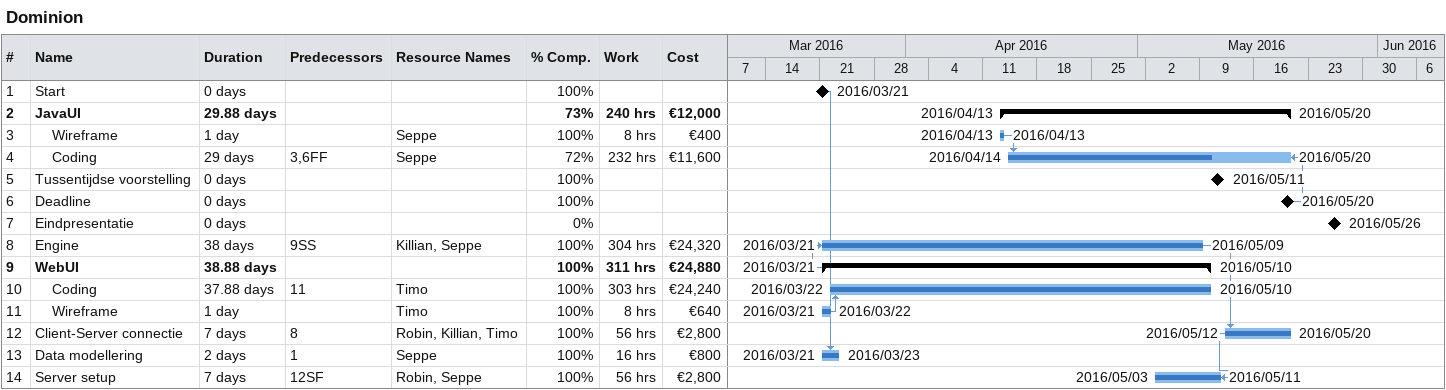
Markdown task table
Dominion

| ID | Level | Task | Duration | Start | Finish | Predecessors | Resources | % complete | Work (h) | Cost (€) |
|---|---|---|---|---|---|---|---|---|---|---|
| 1 | 1 | Start | 0d | 2016-03-21 | 2016-03-21 |  |  | 100 |  |  |
| 2 | 1 | **JavaUI** | 29.88d | 2016-04-13 | 2016-05-20 |  |  | 73 | 240 | 12000 |
| 3 | 2 | Wireframe | 1d | 2016-04-13 | 2016-04-13 |  | Seppe | 100 | 8 | 400 |
| 4 | 2 | Coding | 29d | 2016-04-14 | 2016-05-20 | 3, 6FF | Seppe | 72 | 232 | 11600 |
| 5 | 1 | Tussentijdse voorstelling | 0d | 2016-05-11 | 2016-05-11 |  |  | 100 |  |  |
| 6 | 1 | Deadline | 0d | 2016-05-20 | 2016-05-20 |  |  | 100 |  |  |
| 7 | 1 | Eindpresentatie | 0d | 2016-05-26 | 2016-05-26 |  |  | 0 |  |  |
| 8 | 1 | Engine | 38d | 2016-03-21 | 2016-05-09 | 9SS | Killian, Seppe | 100 | 304 | 24320 |
| 9 | 1 | **WebUI** | 38.88d | 2016-03-21 | 2016-05-10 |  |  | 100 | 311 | 24880 |
| 10 | 2 | Coding | 37.88d | 2016-03-22 | 2016-05-10 | 11 | Timo | 100 | 303 | 24240 |
| 11 | 2 | Wireframe | 1d | 2016-03-21 | 2016-03-22 |  | Timo | 100 | 8 | 640 |
| 12 | 1 | Client-Server connectie | 7d | 2016-05-12 | 2016-05-20 | 8 | Robin, Killian, Timo | 100 | 56 | 2800 |
| 13 | 1 | Data modellering | 2d | 2016-03-21 | 2016-03-23 | 1 | Seppe | 100 | 16 | 800 |
| 14 | 1 | Server setup | 7d | 2016-05-03 | 2016-05-11 | 12SF | Robin, Seppe | 100 | 56 | 2800 |
